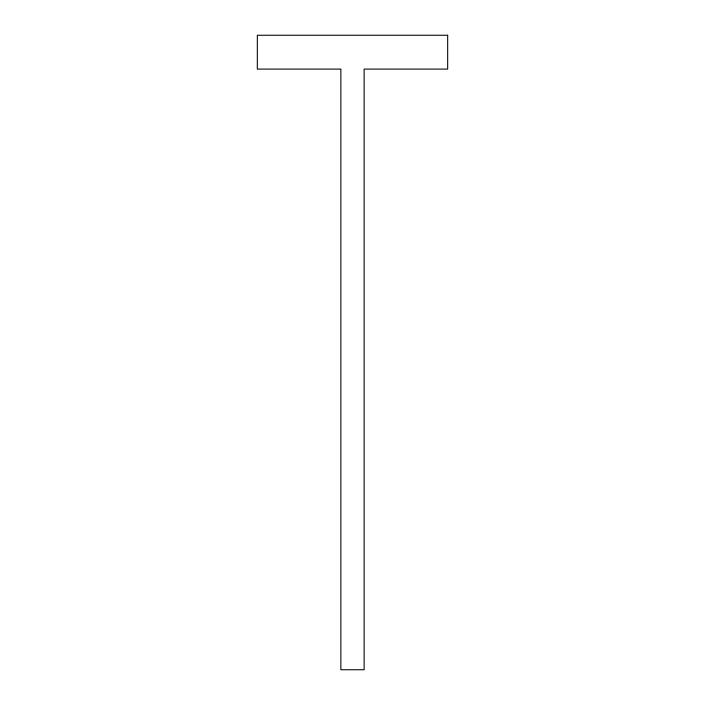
<?xml version="1.0" encoding="UTF-8"?>
<svg xmlns="http://www.w3.org/2000/svg" width="705" height="705" viewBox="0 0 705 705"><rect width="100%" height="100%" fill="white"/><g stroke="black" fill="none" stroke-linecap="round" stroke-linejoin="round"><path stroke-width="1.06" d="M447.675 35.25L257.325 35.25L257.325 69.09L340.868 69.09L340.868 669.75L364.132 669.75L364.132 69.09L447.675 69.09L447.675 35.25"/></g></svg>
